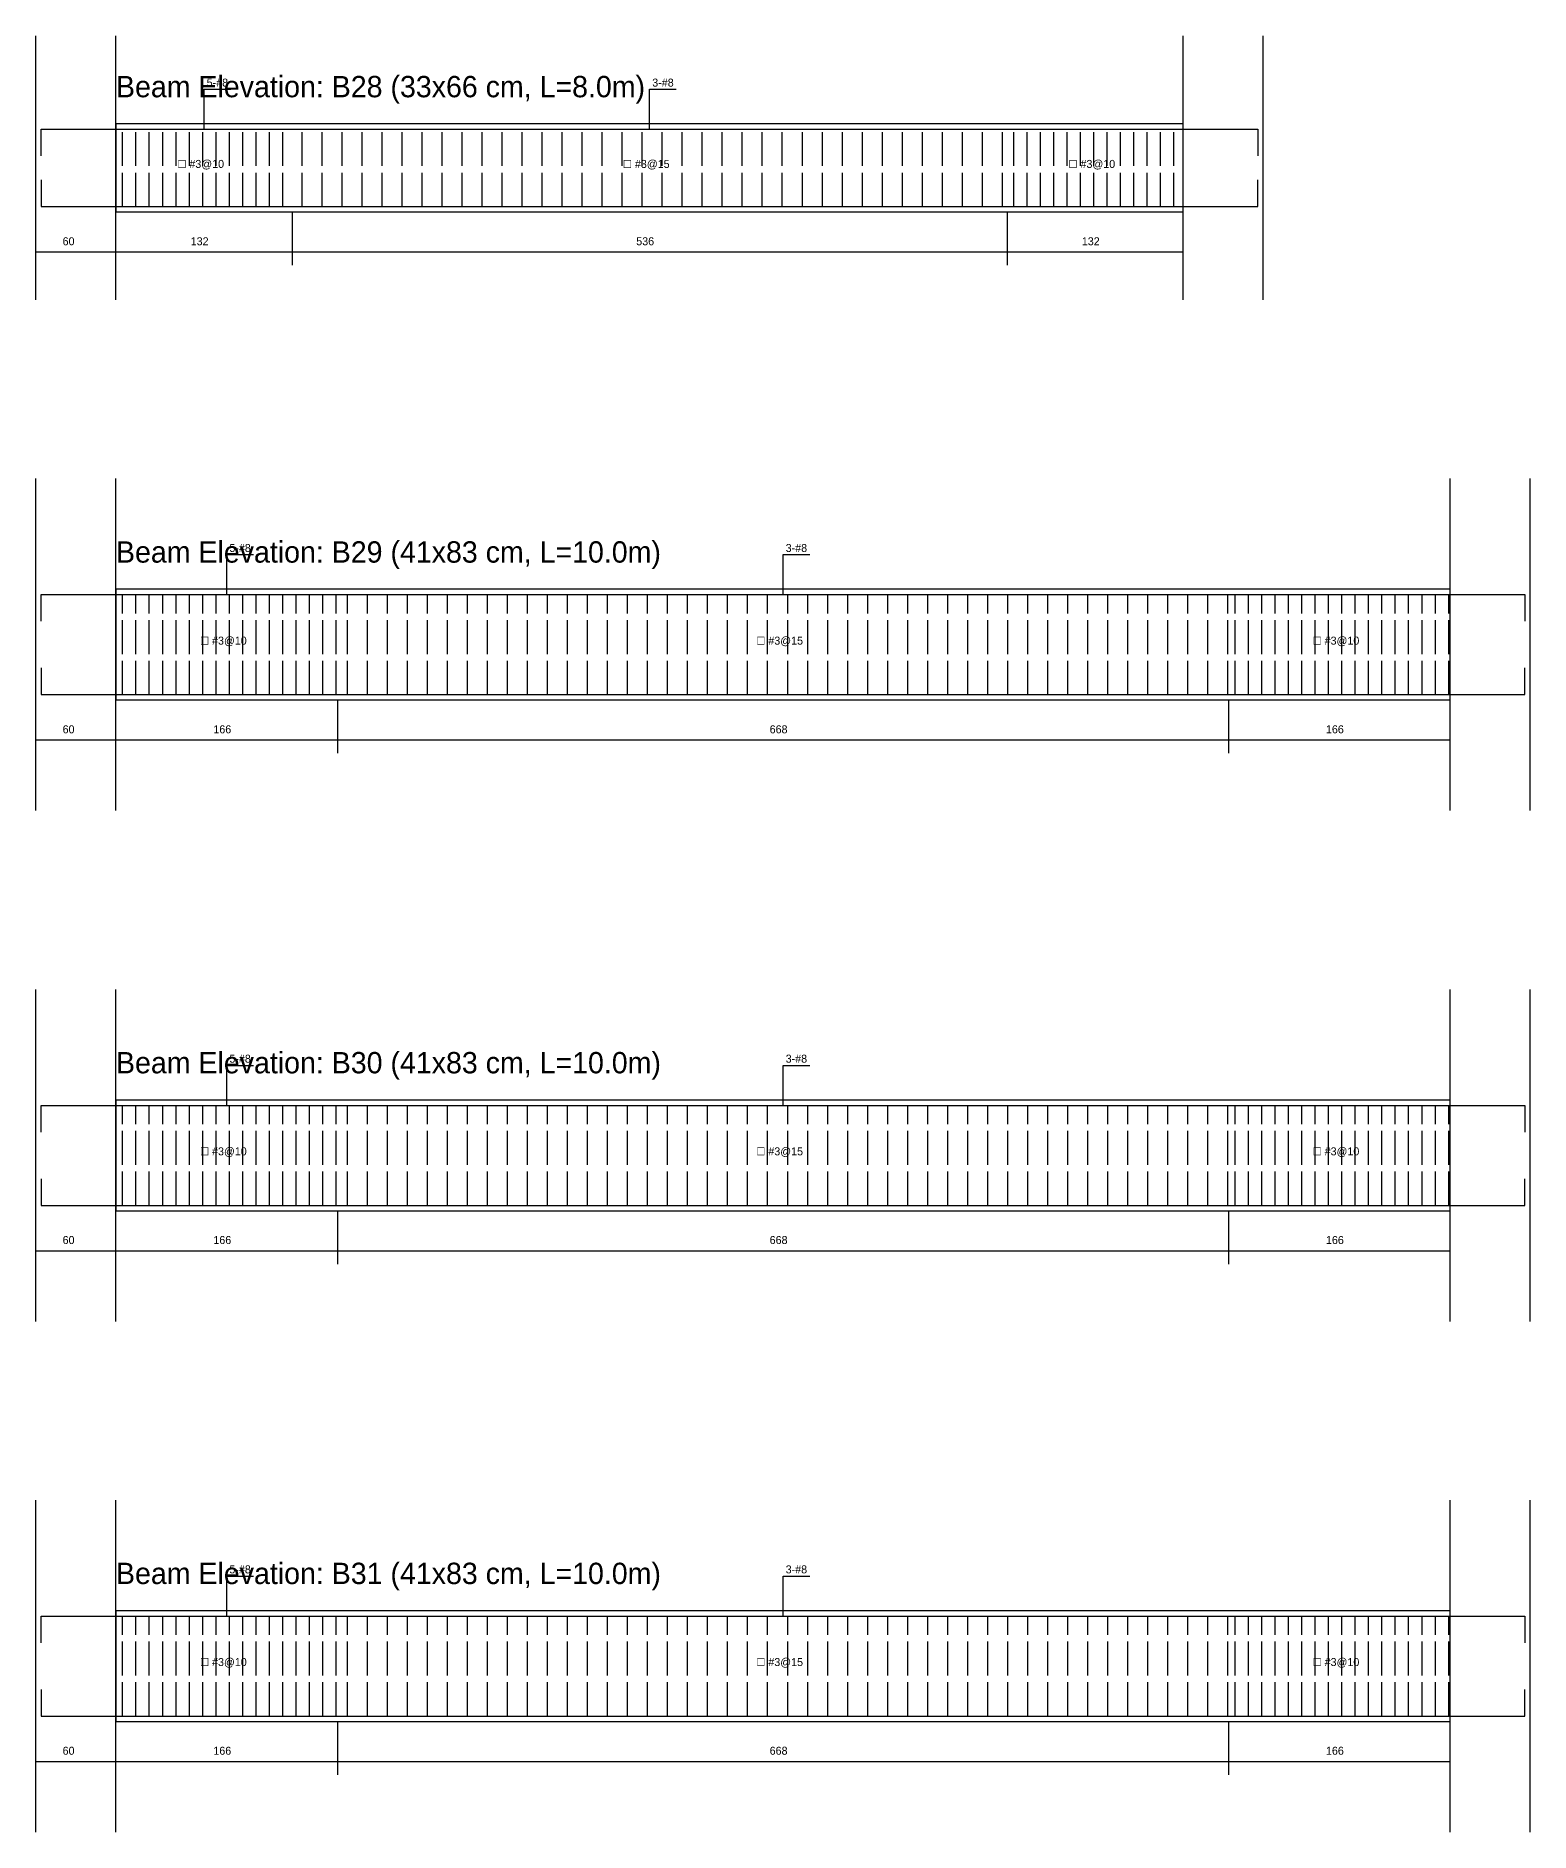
# Model space of a CAD drawing. Header units: metres. Extents: x -3 to 134, y -540 to 10.
# Drawn here: x -3 to 53, y -407.1 to -339.7 of the extents above; entities that cross this region are included whole.
import ezdxf

# ---------------------------------------------------------------- set-up
doc = ezdxf.new("R2010")
doc.units = ezdxf.units.M
doc.linetypes.add('DASHED', pattern=[1.524, 1.27, -0.254])
for name, color, linetype in [('DIMENSIONS', 6, 'Continuous'), ('REBAR_MAIN', 4, 'Continuous'), ('REBAR_SHEAR', 5, 'Continuous'), ('TEXT', 7, 'Continuous'), ('VIEW_BOX', 8, 'Continuous')]:
    doc.layers.add(name, color=color, linetype=linetype)

msp = doc.modelspace()

# ---------------------------------------------------------------- linework, layer by layer
at = {"layer": 'DIMENSIONS'}
for p, q in [((6.6, -346.3), (6.6, -348.3)), ((33.4, -346.3), (33.4, -348.3)), ((-3, -347.8), (0, -347.8)), ((0, -347.8), (40, -347.8)), ((-3, -349.6), (-3, -348.3)), ((0, -349.6), (0, -348.3)), ((40, -349.6), (40, -348.3)), ((8.3, -364.6), (8.3, -366.6)), ((41.7, -364.6), (41.7, -366.6)), ((-3, -366.1), (0, -366.1)), ((0, -366.1), (50, -366.1)), ((-3, -368.75), (-3, -366.6)), ((0, -368.75), (0, -366.6)), ((50, -368.75), (50, -366.6)), ((8.3, -383.75), (8.3, -385.75)), ((41.7, -383.75), (41.7, -385.75)), ((-3, -385.25), (0, -385.25)), ((-3, -387.9), (-3, -385.75)), ((0, -385.25), (50, -385.25)), ((0, -387.9), (0, -385.75)), ((50, -387.9), (50, -385.75)), ((8.3, -402.9), (8.3, -404.9)), ((41.7, -402.9), (41.7, -404.9)), ((-3, -404.4), (0, -404.4)), ((0, -404.4), (50, -404.4)), ((-3, -407.05), (-3, -404.9)), ((0, -407.05), (0, -404.9)), ((50, -407.05), (50, -404.9))]:
    msp.add_line(p, q, dxfattribs=at)
at = {"layer": 'REBAR_MAIN'}
for points in [[(-2.8, -344.2), (-2.8, -343.2), (42.8, -343.2), (42.8, -344.2)], [(-2.8, -345.1), (-2.8, -346.1), (42.8, -346.1), (42.8, -345.1)], [(-2.8, -361.65), (-2.8, -360.65), (52.8, -360.65), (52.8, -361.65)], [(-2.8, -363.4), (-2.8, -364.4), (52.8, -364.4), (52.8, -363.4)], [(-2.8, -380.8), (-2.8, -379.8), (52.8, -379.8), (52.8, -380.8)], [(-2.8, -382.55), (-2.8, -383.55), (52.8, -383.55), (52.8, -382.55)], [(-2.8, -399.95), (-2.8, -398.95), (52.8, -398.95), (52.8, -399.95)], [(-2.8, -401.7), (-2.8, -402.7), (52.8, -402.7), (52.8, -401.7)]]:
    msp.add_lwpolyline(points, dxfattribs=at)
at = {"layer": 'REBAR_SHEAR', "linetype": 'DASHED'}
for p, q in [((0.25, -346.1), (0.25, -343.2)), ((0.75, -346.1), (0.75, -343.2)), ((1.25, -346.1), (1.25, -343.2)), ((1.75, -346.1), (1.75, -343.2)), ((2.25, -346.1), (2.25, -343.2)), ((2.75, -346.1), (2.75, -343.2)), ((3.25, -346.1), (3.25, -343.2)), ((3.75, -346.1), (3.75, -343.2)), ((4.25, -346.1), (4.25, -343.2)), ((4.75, -346.1), (4.75, -343.2)), ((5.25, -346.1), (5.25, -343.2)), ((5.75, -346.1), (5.75, -343.2)), ((6.25, -346.1), (6.25, -343.2)), ((6.975, -346.1), (6.975, -343.2)), ((7.725, -346.1), (7.725, -343.2)), ((8.475, -346.1), (8.475, -343.2)), ((9.225, -346.1), (9.225, -343.2)), ((9.975, -346.1), (9.975, -343.2)), ((10.725, -346.1), (10.725, -343.2)), ((11.475, -346.1), (11.475, -343.2)), ((12.225, -346.1), (12.225, -343.2)), ((12.975, -346.1), (12.975, -343.2)), ((13.725, -346.1), (13.725, -343.2)), ((14.475, -346.1), (14.475, -343.2)), ((15.225, -346.1), (15.225, -343.2)), ((15.975, -346.1), (15.975, -343.2)), ((16.725, -346.1), (16.725, -343.2)), ((17.475, -346.1), (17.475, -343.2)), ((18.225, -346.1), (18.225, -343.2)), ((18.975, -346.1), (18.975, -343.2)), ((19.725, -346.1), (19.725, -343.2)), ((20.475, -346.1), (20.475, -343.2)), ((21.225, -346.1), (21.225, -343.2)), ((21.975, -346.1), (21.975, -343.2)), ((22.725, -346.1), (22.725, -343.2)), ((23.475, -346.1), (23.475, -343.2)), ((24.225, -346.1), (24.225, -343.2)), ((24.975, -346.1), (24.975, -343.2)), ((25.725, -346.1), (25.725, -343.2)), ((26.475, -346.1), (26.475, -343.2)), ((27.225, -346.1), (27.225, -343.2)), ((27.975, -346.1), (27.975, -343.2)), ((28.725, -346.1), (28.725, -343.2)), ((29.475, -346.1), (29.475, -343.2)), ((30.225, -346.1), (30.225, -343.2)), ((30.975, -346.1), (30.975, -343.2)), ((31.725, -346.1), (31.725, -343.2)), ((32.475, -346.1), (32.475, -343.2)), ((33.225, -346.1), (33.225, -343.2)), ((33.65, -346.1), (33.65, -343.2)), ((34.15, -346.1), (34.15, -343.2)), ((34.65, -346.1), (34.65, -343.2)), ((35.15, -346.1), (35.15, -343.2)), ((35.65, -346.1), (35.65, -343.2)), ((36.15, -346.1), (36.15, -343.2)), ((36.65, -346.1), (36.65, -343.2)), ((37.15, -346.1), (37.15, -343.2)), ((37.65, -346.1), (37.65, -343.2)), ((38.15, -346.1), (38.15, -343.2)), ((38.65, -346.1), (38.65, -343.2)), ((39.15, -346.1), (39.15, -343.2)), ((39.65, -346.1), (39.65, -343.2)), ((0.25, -364.4), (0.25, -360.65)), ((0.75, -364.4), (0.75, -360.65)), ((1.25, -364.4), (1.25, -360.65)), ((1.75, -364.4), (1.75, -360.65)), ((2.25, -364.4), (2.25, -360.65)), ((2.75, -364.4), (2.75, -360.65)), ((3.25, -364.4), (3.25, -360.65)), ((3.75, -364.4), (3.75, -360.65)), ((4.25, -364.4), (4.25, -360.65)), ((4.75, -364.4), (4.75, -360.65)), ((5.25, -364.4), (5.25, -360.65)), ((5.75, -364.4), (5.75, -360.65)), ((6.25, -364.4), (6.25, -360.65)), ((6.75, -364.4), (6.75, -360.65)), ((7.25, -364.4), (7.25, -360.65)), ((7.75, -364.4), (7.75, -360.65)), ((8.25, -364.4), (8.25, -360.65)), ((8.675, -364.4), (8.675, -360.65)), ((9.425, -364.4), (9.425, -360.65)), ((10.175, -364.4), (10.175, -360.65)), ((10.925, -364.4), (10.925, -360.65)), ((11.675, -364.4), (11.675, -360.65)), ((12.425, -364.4), (12.425, -360.65)), ((13.175, -364.4), (13.175, -360.65)), ((13.925, -364.4), (13.925, -360.65)), ((14.675, -364.4), (14.675, -360.65)), ((15.425, -364.4), (15.425, -360.65)), ((16.175, -364.4), (16.175, -360.65)), ((16.925, -364.4), (16.925, -360.65)), ((17.675, -364.4), (17.675, -360.65)), ((18.425, -364.4), (18.425, -360.65)), ((19.175, -364.4), (19.175, -360.65)), ((19.925, -364.4), (19.925, -360.65)), ((20.675, -364.4), (20.675, -360.65)), ((21.425, -364.4), (21.425, -360.65)), ((22.175, -364.4), (22.175, -360.65)), ((22.925, -364.4), (22.925, -360.65)), ((23.675, -364.4), (23.675, -360.65)), ((24.425, -364.4), (24.425, -360.65)), ((25.175, -364.4), (25.175, -360.65)), ((25.925, -364.4), (25.925, -360.65)), ((26.675, -364.4), (26.675, -360.65)), ((27.425, -364.4), (27.425, -360.65)), ((28.175, -364.4), (28.175, -360.65)), ((28.925, -364.4), (28.925, -360.65)), ((29.675, -364.4), (29.675, -360.65)), ((30.425, -364.4), (30.425, -360.65)), ((31.175, -364.4), (31.175, -360.65)), ((31.925, -364.4), (31.925, -360.65)), ((32.675, -364.4), (32.675, -360.65)), ((33.425, -364.4), (33.425, -360.65)), ((34.175, -364.4), (34.175, -360.65)), ((34.925, -364.4), (34.925, -360.65)), ((35.675, -364.4), (35.675, -360.65)), ((36.425, -364.4), (36.425, -360.65)), ((37.175, -364.4), (37.175, -360.65)), ((37.925, -364.4), (37.925, -360.65)), ((38.675, -364.4), (38.675, -360.65)), ((39.425, -364.4), (39.425, -360.65)), ((40.175, -364.4), (40.175, -360.65)), ((40.925, -364.4), (40.925, -360.65)), ((41.675, -364.4), (41.675, -360.65)), ((41.95, -364.4), (41.95, -360.65)), ((42.45, -364.4), (42.45, -360.65)), ((42.95, -364.4), (42.95, -360.65)), ((43.45, -364.4), (43.45, -360.65)), ((43.95, -364.4), (43.95, -360.65)), ((44.45, -364.4), (44.45, -360.65)), ((44.95, -364.4), (44.95, -360.65)), ((45.45, -364.4), (45.45, -360.65)), ((45.95, -364.4), (45.95, -360.65)), ((46.45, -364.4), (46.45, -360.65)), ((46.95, -364.4), (46.95, -360.65)), ((47.45, -364.4), (47.45, -360.65)), ((47.95, -364.4), (47.95, -360.65)), ((48.45, -364.4), (48.45, -360.65)), ((48.95, -364.4), (48.95, -360.65)), ((49.45, -364.4), (49.45, -360.65)), ((49.95, -364.4), (49.95, -360.65)), ((0.25, -383.55), (0.25, -379.8)), ((0.75, -383.55), (0.75, -379.8)), ((1.25, -383.55), (1.25, -379.8)), ((1.75, -383.55), (1.75, -379.8)), ((2.25, -383.55), (2.25, -379.8)), ((2.75, -383.55), (2.75, -379.8)), ((3.25, -383.55), (3.25, -379.8)), ((3.75, -383.55), (3.75, -379.8)), ((4.25, -383.55), (4.25, -379.8)), ((4.75, -383.55), (4.75, -379.8)), ((5.25, -383.55), (5.25, -379.8)), ((5.75, -383.55), (5.75, -379.8)), ((6.25, -383.55), (6.25, -379.8)), ((6.75, -383.55), (6.75, -379.8)), ((7.25, -383.55), (7.25, -379.8)), ((7.75, -383.55), (7.75, -379.8)), ((8.25, -383.55), (8.25, -379.8)), ((8.675, -383.55), (8.675, -379.8)), ((9.425, -383.55), (9.425, -379.8)), ((10.175, -383.55), (10.175, -379.8)), ((10.925, -383.55), (10.925, -379.8)), ((11.675, -383.55), (11.675, -379.8)), ((12.425, -383.55), (12.425, -379.8)), ((13.175, -383.55), (13.175, -379.8)), ((13.925, -383.55), (13.925, -379.8)), ((14.675, -383.55), (14.675, -379.8)), ((15.425, -383.55), (15.425, -379.8)), ((16.175, -383.55), (16.175, -379.8)), ((16.925, -383.55), (16.925, -379.8)), ((17.675, -383.55), (17.675, -379.8)), ((18.425, -383.55), (18.425, -379.8)), ((19.175, -383.55), (19.175, -379.8)), ((19.925, -383.55), (19.925, -379.8)), ((20.675, -383.55), (20.675, -379.8)), ((21.425, -383.55), (21.425, -379.8)), ((22.175, -383.55), (22.175, -379.8)), ((22.925, -383.55), (22.925, -379.8)), ((23.675, -383.55), (23.675, -379.8)), ((24.425, -383.55), (24.425, -379.8)), ((25.175, -383.55), (25.175, -379.8)), ((25.925, -383.55), (25.925, -379.8)), ((26.675, -383.55), (26.675, -379.8)), ((27.425, -383.55), (27.425, -379.8)), ((28.175, -383.55), (28.175, -379.8)), ((28.925, -383.55), (28.925, -379.8)), ((29.675, -383.55), (29.675, -379.8)), ((30.425, -383.55), (30.425, -379.8)), ((31.175, -383.55), (31.175, -379.8)), ((31.925, -383.55), (31.925, -379.8)), ((32.675, -383.55), (32.675, -379.8)), ((33.425, -383.55), (33.425, -379.8)), ((34.175, -383.55), (34.175, -379.8)), ((34.925, -383.55), (34.925, -379.8)), ((35.675, -383.55), (35.675, -379.8)), ((36.425, -383.55), (36.425, -379.8)), ((37.175, -383.55), (37.175, -379.8)), ((37.925, -383.55), (37.925, -379.8)), ((38.675, -383.55), (38.675, -379.8)), ((39.425, -383.55), (39.425, -379.8)), ((40.175, -383.55), (40.175, -379.8)), ((40.925, -383.55), (40.925, -379.8)), ((41.675, -383.55), (41.675, -379.8)), ((41.95, -383.55), (41.95, -379.8)), ((42.45, -383.55), (42.45, -379.8)), ((42.95, -383.55), (42.95, -379.8)), ((43.45, -383.55), (43.45, -379.8)), ((43.95, -383.55), (43.95, -379.8)), ((44.45, -383.55), (44.45, -379.8)), ((44.95, -383.55), (44.95, -379.8)), ((45.45, -383.55), (45.45, -379.8)), ((45.95, -383.55), (45.95, -379.8)), ((46.45, -383.55), (46.45, -379.8)), ((46.95, -383.55), (46.95, -379.8)), ((47.45, -383.55), (47.45, -379.8)), ((47.95, -383.55), (47.95, -379.8)), ((48.45, -383.55), (48.45, -379.8)), ((48.95, -383.55), (48.95, -379.8)), ((49.45, -383.55), (49.45, -379.8)), ((49.95, -383.55), (49.95, -379.8)), ((0.25, -402.7), (0.25, -398.95)), ((0.75, -402.7), (0.75, -398.95)), ((1.25, -402.7), (1.25, -398.95)), ((1.75, -402.7), (1.75, -398.95)), ((2.25, -402.7), (2.25, -398.95)), ((2.75, -402.7), (2.75, -398.95)), ((3.25, -402.7), (3.25, -398.95)), ((3.75, -402.7), (3.75, -398.95)), ((4.25, -402.7), (4.25, -398.95)), ((4.75, -402.7), (4.75, -398.95)), ((5.25, -402.7), (5.25, -398.95)), ((5.75, -402.7), (5.75, -398.95)), ((6.25, -402.7), (6.25, -398.95)), ((6.75, -402.7), (6.75, -398.95)), ((7.25, -402.7), (7.25, -398.95)), ((7.75, -402.7), (7.75, -398.95)), ((8.25, -402.7), (8.25, -398.95)), ((8.675, -402.7), (8.675, -398.95)), ((9.425, -402.7), (9.425, -398.95)), ((10.175, -402.7), (10.175, -398.95)), ((10.925, -402.7), (10.925, -398.95)), ((11.675, -402.7), (11.675, -398.95)), ((12.425, -402.7), (12.425, -398.95)), ((13.175, -402.7), (13.175, -398.95)), ((13.925, -402.7), (13.925, -398.95)), ((14.675, -402.7), (14.675, -398.95)), ((15.425, -402.7), (15.425, -398.95)), ((16.175, -402.7), (16.175, -398.95)), ((16.925, -402.7), (16.925, -398.95)), ((17.675, -402.7), (17.675, -398.95)), ((18.425, -402.7), (18.425, -398.95)), ((19.175, -402.7), (19.175, -398.95)), ((19.925, -402.7), (19.925, -398.95)), ((20.675, -402.7), (20.675, -398.95)), ((21.425, -402.7), (21.425, -398.95)), ((22.175, -402.7), (22.175, -398.95)), ((22.925, -402.7), (22.925, -398.95)), ((23.675, -402.7), (23.675, -398.95)), ((24.425, -402.7), (24.425, -398.95)), ((25.175, -402.7), (25.175, -398.95)), ((25.925, -402.7), (25.925, -398.95)), ((26.675, -402.7), (26.675, -398.95)), ((27.425, -402.7), (27.425, -398.95)), ((28.175, -402.7), (28.175, -398.95)), ((28.925, -402.7), (28.925, -398.95)), ((29.675, -402.7), (29.675, -398.95)), ((30.425, -402.7), (30.425, -398.95)), ((31.175, -402.7), (31.175, -398.95)), ((31.925, -402.7), (31.925, -398.95)), ((32.675, -402.7), (32.675, -398.95)), ((33.425, -402.7), (33.425, -398.95)), ((34.175, -402.7), (34.175, -398.95)), ((34.925, -402.7), (34.925, -398.95)), ((35.675, -402.7), (35.675, -398.95)), ((36.425, -402.7), (36.425, -398.95)), ((37.175, -402.7), (37.175, -398.95)), ((37.925, -402.7), (37.925, -398.95)), ((38.675, -402.7), (38.675, -398.95)), ((39.425, -402.7), (39.425, -398.95)), ((40.175, -402.7), (40.175, -398.95)), ((40.925, -402.7), (40.925, -398.95)), ((41.675, -402.7), (41.675, -398.95)), ((41.95, -402.7), (41.95, -398.95)), ((42.45, -402.7), (42.45, -398.95)), ((42.95, -402.7), (42.95, -398.95)), ((43.45, -402.7), (43.45, -398.95)), ((43.95, -402.7), (43.95, -398.95)), ((44.45, -402.7), (44.45, -398.95)), ((44.95, -402.7), (44.95, -398.95)), ((45.45, -402.7), (45.45, -398.95)), ((45.95, -402.7), (45.95, -398.95)), ((46.45, -402.7), (46.45, -398.95)), ((46.95, -402.7), (46.95, -398.95)), ((47.45, -402.7), (47.45, -398.95)), ((47.95, -402.7), (47.95, -398.95)), ((48.45, -402.7), (48.45, -398.95)), ((48.95, -402.7), (48.95, -398.95)), ((49.45, -402.7), (49.45, -398.95)), ((49.95, -402.7), (49.95, -398.95))]:
    msp.add_line(p, q, dxfattribs=at)
at = {"layer": 'TEXT'}
for p, q in [((3.3, -343.2), (3.3, -341.7)), ((3.3, -341.7), (4.3, -341.7)), ((20, -343.2), (20, -341.7)), ((20, -341.7), (21, -341.7)), ((4.15, -360.65), (4.15, -359.15)), ((4.15, -359.15), (5.15, -359.15)), ((25, -360.65), (25, -359.15)), ((25, -359.15), (26, -359.15)), ((4.15, -379.8), (4.15, -378.3)), ((4.15, -378.3), (5.15, -378.3)), ((25, -379.8), (25, -378.3)), ((25, -378.3), (26, -378.3)), ((4.15, -398.95), (4.15, -397.45)), ((4.15, -397.45), (5.15, -397.45)), ((25, -398.95), (25, -397.45)), ((25, -397.45), (26, -397.45))]:
    msp.add_line(p, q, dxfattribs=at)
at = {"layer": 'VIEW_BOX'}
for p, q in [((-3, -349.6), (-3, -339.7)), ((0, -349.6), (0, -339.7)), ((40, -349.6), (40, -339.7)), ((43, -349.6), (43, -339.7)), ((-3, -368.75), (-3, -356.3)), ((0, -368.75), (0, -356.3)), ((50, -368.75), (50, -356.3)), ((53, -368.75), (53, -356.3)), ((-3, -387.9), (-3, -375.45)), ((0, -387.9), (0, -375.45)), ((50, -387.9), (50, -375.45)), ((53, -387.9), (53, -375.45)), ((-3, -407.05), (-3, -394.6)), ((0, -407.05), (0, -394.6)), ((50, -407.05), (50, -394.6)), ((53, -407.05), (53, -394.6))]:
    msp.add_line(p, q, dxfattribs=at)
for points in [[(0, -346.3), (40, -346.3), (40, -343), (0, -343), (0, -346.3)], [(0, -364.6), (50, -364.6), (50, -360.45), (0, -360.45), (0, -364.6)], [(0, -383.75), (50, -383.75), (50, -379.6), (0, -379.6), (0, -383.75)], [(0, -402.9), (50, -402.9), (50, -398.75), (0, -398.75), (0, -402.9)]]:
    msp.add_lwpolyline(points, dxfattribs=at)

# ---------------------------------------------------------------- texts
at = {"layer": 'TEXT'}
for s, height, p in [('Beam Elevation: B28 (33x66 cm, L=8.0m)', 0.8, (0, -342)), ('5-#8', 0.3, (3.4, -341.6)), ('3-#8', 0.3, (20.1, -341.6)), ('☐ #3@10', 0.3, (2.3, -344.65)), ('☐ #3@15', 0.3, (19, -344.65)), ('☐ #3@10', 0.3, (35.7, -344.65)), ('60', 0.3, (-2, -347.55)), ('132', 0.3, (2.8, -347.55)), ('536', 0.3, (19.5, -347.55)), ('132', 0.3, (36.2, -347.55)), ('Beam Elevation: B29 (41x83 cm, L=10.0m)', 0.8, (0, -359.45)), ('5-#8', 0.3, (4.25, -359.05)), ('3-#8', 0.3, (25.1, -359.05)), ('☐ #3@10', 0.3, (3.15, -362.525)), ('☐ #3@15', 0.3, (24, -362.525)), ('☐ #3@10', 0.3, (44.85, -362.525)), ('60', 0.3, (-2, -365.85)), ('166', 0.3, (3.65, -365.85)), ('668', 0.3, (24.5, -365.85)), ('166', 0.3, (45.35, -365.85)), ('Beam Elevation: B30 (41x83 cm, L=10.0m)', 0.8, (0, -378.6)), ('5-#8', 0.3, (4.25, -378.2)), ('3-#8', 0.3, (25.1, -378.2)), ('☐ #3@10', 0.3, (3.15, -381.675)), ('☐ #3@15', 0.3, (24, -381.675)), ('☐ #3@10', 0.3, (44.85, -381.675)), ('60', 0.3, (-2, -385)), ('166', 0.3, (3.65, -385)), ('668', 0.3, (24.5, -385)), ('166', 0.3, (45.35, -385)), ('Beam Elevation: B31 (41x83 cm, L=10.0m)', 0.8, (0, -397.75)), ('5-#8', 0.3, (4.25, -397.35)), ('3-#8', 0.3, (25.1, -397.35)), ('☐ #3@10', 0.3, (3.15, -400.825)), ('☐ #3@15', 0.3, (24, -400.825)), ('☐ #3@10', 0.3, (44.85, -400.825)), ('60', 0.3, (-2, -404.15)), ('166', 0.3, (3.65, -404.15)), ('668', 0.3, (24.5, -404.15)), ('166', 0.3, (45.35, -404.15))]:
    msp.add_text(s, height=height, dxfattribs=at).set_placement(p)

doc.saveas('drawing.dxf')
